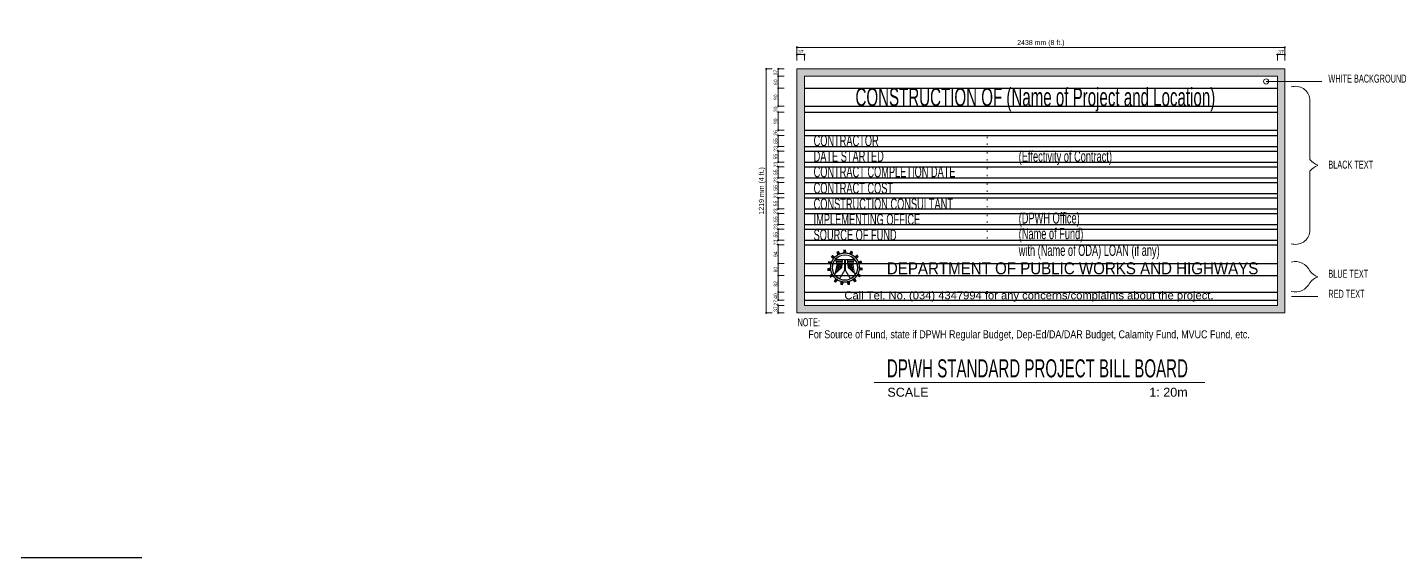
# Model space of a CAD drawing. Header units: inches. Extents: x -1369 to 1198, y -366 to 1398.
# Drawn here: x 56.5 to 63.36, y 7.22 to 9.87 of the extents above; entities that cross this region are included whole.
import ezdxf

# ---------------------------------------------------------------- set-up
doc = ezdxf.new("R2010")
doc.units = ezdxf.units.IN
doc.header["$MEASUREMENT"] = 0
doc.layers.add('dimension', color=1, linetype='Continuous', lineweight=20)
doc.styles.add('20', font='arial.ttf', dxfattribs={"height": 0.06})
doc.styles.get("Standard").update_dxf_attribs({"font": 'arial.ttf'})
doc.dimstyles.new('2000 a', dxfattribs={"dimtxt": 18, "dimasz": 5, "dimexe": 0.2, "dimexo": 20, "dimgap": 4, "dimtad": 1, "dimdec": 0, "dimzin": 0, "dimdsep": 46, "dimtxsty": 'Standard', "dimblk": 'DOTBLANK', "dimcen": 0.09, "dimclrd": 1, "dimclre": 1, "dimclrt": 7, "dimadec": 0, "dimazin": 0, "dimtfac": 1, "dimtdec": 0, "dimtix": 1, "dimtofl": 0, "dimtmove": 0, "dimatfit": 3, "dimldrblk": 'DOTBLANK', "dimfxl": 30, "dimfxlon": 1, "dimtolj": 1, "dimtzin": 0, "dimarcsym": 0})
doc.dimstyles.new('2000 A BIG', dxfattribs={"dimtxt": 25, "dimasz": 5, "dimexe": 0.2, "dimexo": 20, "dimgap": 4, "dimtad": 1, "dimdec": 0, "dimzin": 0, "dimdsep": 46, "dimtxsty": 'Standard', "dimblk": 'DOTBLANK', "dimcen": 0.09, "dimclrd": 1, "dimclre": 1, "dimclrt": 7, "dimadec": 0, "dimazin": 0, "dimtfac": 1, "dimtdec": 0, "dimtix": 1, "dimtofl": 0, "dimtmove": 0, "dimatfit": 3, "dimldrblk": 'DOTBLANK', "dimfxl": 30, "dimfxlon": 1, "dimtolj": 1, "dimtzin": 0, "dimarcsym": 0})

# ---------------------------------------------------------------- blocks, each defined once
blk = doc.blocks.new('_DotBlank')
at = {"color": 0, "linetype": 'ByBlock', "lineweight": -2}
blk.add_line((-0.5, 0), (-1, 0), dxfattribs=at)
blk.add_circle((0, 0), 0.5, dxfattribs=at)
blk = doc.blocks.new('*D527')
at = {"layer": 'Defpoints', "color": 0, "transparency": 16777216}
for p in [(18768.6, 19210.4), (18899.6, 19270.4), (18899.6, 19210.4)]:
    blk.add_point(p, dxfattribs=at)
at = {"layer": 'dimension', "color": 1, "lineweight": -2, "transparency": 16777216}
for p, q in [((18798.6, 19270.4), (18768.4, 19270.4)), ((18798.6, 19210.4), (18768.4, 19210.4)), ((18768.6, 19265.4), (18768.6, 19215.4))]:
    blk.add_line(p, q, dxfattribs=at)
at = {"layer": 'dimension', "color": 1, "lineweight": -2, "transparency": 16777216, "xscale": 5, "yscale": 5, "zscale": 5}
for p, rotation in [((18768.6, 19270.4), 90), ((18768.6, 19210.4), 270)]:
    blk.add_blockref('_DotBlank', p, dxfattribs=dict(at, rotation=rotation))
at = {"layer": 'dimension', "color": 7, "transparency": 16777216, "insert": (18755.4, 19240.4), "char_height": 18, "attachment_point": 5, "rotation": 90}
blk.add_mtext('\\A1;60', dxfattribs=at)
blk = doc.blocks.new('*D528')
at = {"layer": 'Defpoints', "color": 0, "transparency": 16777216}
for p in [(18899.6, 19210.4), (18768.6, 19120.4), (18899.6, 19120.4)]:
    blk.add_point(p, dxfattribs=at)
at = {"layer": 'dimension', "color": 1, "lineweight": -2, "transparency": 16777216}
for p, q in [((18798.6, 19210.4), (18768.4, 19210.4)), ((18768.6, 19205.4), (18768.6, 19125.4)), ((18798.6, 19120.4), (18768.4, 19120.4))]:
    blk.add_line(p, q, dxfattribs=at)
at = {"layer": 'dimension', "color": 1, "lineweight": -2, "transparency": 16777216, "xscale": 5, "yscale": 5, "zscale": 5}
for p, rotation in [((18768.6, 19210.4), 90), ((18768.6, 19120.4), 270)]:
    blk.add_blockref('_DotBlank', p, dxfattribs=dict(at, rotation=rotation))
at = {"layer": 'dimension', "color": 7, "transparency": 16777216, "insert": (18755.4, 19165.4), "char_height": 18, "attachment_point": 5, "rotation": 90}
blk.add_mtext('\\A1;90', dxfattribs=at)
blk = doc.blocks.new('*D529')
at = {"layer": 'Defpoints', "color": 0, "transparency": 16777216}
for p in [(18768.6, 19090.4), (18899.6, 19120.4), (18899.6, 19090.4)]:
    blk.add_point(p, dxfattribs=at)
at = {"layer": 'dimension', "color": 1, "lineweight": -2, "transparency": 16777216}
for p, q in [((18798.6, 19120.4), (18768.4, 19120.4)), ((18798.6, 19090.4), (18768.4, 19090.4))]:
    blk.add_line(p, q, dxfattribs=at)
at = {"layer": 'dimension', "color": 7, "transparency": 16777216, "insert": (18755.4, 19105.4), "char_height": 18, "attachment_point": 5, "rotation": 90}
blk.add_mtext('\\A1;30', dxfattribs=at)
blk = doc.blocks.new('*D530')
at = {"layer": 'Defpoints', "color": 0, "transparency": 16777216}
for p in [(18899.6, 19090.4), (18768.6, 19000.4), (18899.6, 19000.4)]:
    blk.add_point(p, dxfattribs=at)
at = {"layer": 'dimension', "color": 1, "lineweight": -2, "transparency": 16777216}
for p, q in [((18798.6, 19090.4), (18768.4, 19090.4)), ((18768.6, 19085.4), (18768.6, 19005.4)), ((18798.6, 19000.4), (18768.4, 19000.4))]:
    blk.add_line(p, q, dxfattribs=at)
at = {"layer": 'dimension', "color": 1, "lineweight": -2, "transparency": 16777216, "xscale": 5, "yscale": 5, "zscale": 5}
for p, rotation in [((18768.6, 19090.4), 90), ((18768.6, 19000.4), 270)]:
    blk.add_blockref('_DotBlank', p, dxfattribs=dict(at, rotation=rotation))
at = {"layer": 'dimension', "color": 7, "transparency": 16777216, "insert": (18755.4, 19045.4), "char_height": 18, "attachment_point": 5, "rotation": 90}
blk.add_mtext('\\A1;90', dxfattribs=at)
blk = doc.blocks.new('*D531')
at = {"layer": 'Defpoints', "color": 0, "transparency": 16777216}
for p in [(18899.6, 19000.4), (18768.4, 18974.4), (18899.6, 18974.4)]:
    blk.add_point(p, dxfattribs=at)
at = {"layer": 'dimension', "color": 1, "lineweight": -2, "transparency": 16777216}
for p, q in [((18798.4, 19000.4), (18768.2, 19000.4)), ((18798.4, 18974.4), (18768.2, 18974.4))]:
    blk.add_line(p, q, dxfattribs=at)
at = {"layer": 'dimension', "color": 7, "transparency": 16777216, "insert": (18755.2, 18987.4), "char_height": 18, "attachment_point": 5, "rotation": 90}
blk.add_mtext('\\A1;26', dxfattribs=at)
blk = doc.blocks.new('*D532')
at = {"layer": 'Defpoints', "color": 0, "transparency": 16777216}
for p in [(18899.6, 18974.4), (18768.6, 18919.4), (18899.6, 18919.4)]:
    blk.add_point(p, dxfattribs=at)
at = {"layer": 'dimension', "color": 1, "lineweight": -2, "transparency": 16777216}
for p, q in [((18798.6, 18974.4), (18768.4, 18974.4)), ((18768.6, 18969.4), (18768.6, 18924.4)), ((18798.6, 18919.4), (18768.4, 18919.4))]:
    blk.add_line(p, q, dxfattribs=at)
at = {"layer": 'dimension', "color": 1, "lineweight": -2, "transparency": 16777216, "xscale": 5, "yscale": 5, "zscale": 5}
for p, rotation in [((18768.6, 18974.4), 90), ((18768.6, 18919.4), 270)]:
    blk.add_blockref('_DotBlank', p, dxfattribs=dict(at, rotation=rotation))
at = {"layer": 'dimension', "color": 7, "transparency": 16777216, "insert": (18755.4, 18946.9), "char_height": 18, "attachment_point": 5, "rotation": 90}
blk.add_mtext('\\A1;55', dxfattribs=at)
blk = doc.blocks.new('*D533')
at = {"layer": 'Defpoints', "color": 0, "transparency": 16777216}
for p in [(18768.6, 18919.4), (18899.6, 18919.4), (18899.6, 18896.4)]:
    blk.add_point(p, dxfattribs=at)
at = {"layer": 'dimension', "color": 1, "lineweight": -2, "transparency": 16777216}
for p, q in [((18798.6, 18919.4), (18768.4, 18919.4)), ((18798.6, 18896.4), (18768.4, 18896.4))]:
    blk.add_line(p, q, dxfattribs=at)
at = {"layer": 'dimension', "color": 7, "transparency": 16777216, "insert": (18755.4, 18907.9), "char_height": 18, "attachment_point": 5, "rotation": 90}
blk.add_mtext('\\A1;23', dxfattribs=at)
blk = doc.blocks.new('*D534')
at = {"layer": 'Defpoints', "color": 0, "transparency": 16777216}
for p in [(18768.6, 18896.4), (18899.6, 18896.4), (18899.6, 18841.4)]:
    blk.add_point(p, dxfattribs=at)
at = {"layer": 'dimension', "color": 1, "lineweight": -2, "transparency": 16777216}
for p, q in [((18798.6, 18896.4), (18768.4, 18896.4)), ((18768.6, 18846.4), (18768.6, 18891.4)), ((18798.6, 18841.4), (18768.4, 18841.4))]:
    blk.add_line(p, q, dxfattribs=at)
at = {"layer": 'dimension', "color": 1, "lineweight": -2, "transparency": 16777216, "xscale": 5, "yscale": 5, "zscale": 5}
for p, rotation in [((18768.6, 18896.4), 90), ((18768.6, 18841.4), 270)]:
    blk.add_blockref('_DotBlank', p, dxfattribs=dict(at, rotation=rotation))
at = {"layer": 'dimension', "color": 7, "transparency": 16777216, "insert": (18755.4, 18868.9), "char_height": 18, "attachment_point": 5, "rotation": 90}
blk.add_mtext('\\A1;55', dxfattribs=at)
blk = doc.blocks.new('*D535')
at = {"layer": 'Defpoints', "color": 0, "transparency": 16777216}
for p in [(18768.6, 18818.4), (18899.6, 18818.4), (18899.6, 18763.4)]:
    blk.add_point(p, dxfattribs=at)
at = {"layer": 'dimension', "color": 1, "lineweight": -2, "transparency": 16777216}
for p, q in [((18798.6, 18818.4), (18768.4, 18818.4)), ((18768.6, 18768.4), (18768.6, 18813.4)), ((18798.6, 18763.4), (18768.4, 18763.4))]:
    blk.add_line(p, q, dxfattribs=at)
at = {"layer": 'dimension', "color": 1, "lineweight": -2, "transparency": 16777216, "xscale": 5, "yscale": 5, "zscale": 5}
for p, rotation in [((18768.6, 18818.4), 90), ((18768.6, 18763.4), 270)]:
    blk.add_blockref('_DotBlank', p, dxfattribs=dict(at, rotation=rotation))
at = {"layer": 'dimension', "color": 7, "transparency": 16777216, "insert": (18755.4, 18790.9), "char_height": 18, "attachment_point": 5, "rotation": 90}
blk.add_mtext('\\A1;55', dxfattribs=at)
blk = doc.blocks.new('*D523')
at = {"layer": 'Defpoints', "color": 0, "transparency": 16777216}
for p in [(18768.6, 18841.4), (18899.6, 18841.4), (18899.6, 18818.4)]:
    blk.add_point(p, dxfattribs=at)
at = {"layer": 'dimension', "color": 1, "lineweight": -2, "transparency": 16777216}
for p, q in [((18798.6, 18841.4), (18768.4, 18841.4)), ((18798.6, 18818.4), (18768.4, 18818.4))]:
    blk.add_line(p, q, dxfattribs=at)
at = {"layer": 'dimension', "color": 7, "transparency": 16777216, "insert": (18755.4, 18829.9), "char_height": 18, "attachment_point": 5, "rotation": 90}
blk.add_mtext('\\A1;23', dxfattribs=at)
blk = doc.blocks.new('*D536')
at = {"layer": 'Defpoints', "color": 0, "transparency": 16777216}
for p in [(18768.6, 18763.4), (18899.6, 18763.4), (18899.6, 18740.4)]:
    blk.add_point(p, dxfattribs=at)
at = {"layer": 'dimension', "color": 1, "lineweight": -2, "transparency": 16777216}
for p, q in [((18798.6, 18763.4), (18768.4, 18763.4)), ((18798.6, 18740.4), (18768.4, 18740.4))]:
    blk.add_line(p, q, dxfattribs=at)
at = {"layer": 'dimension', "color": 7, "transparency": 16777216, "insert": (18755.4, 18751.9), "char_height": 18, "attachment_point": 5, "rotation": 90}
blk.add_mtext('\\A1;23', dxfattribs=at)
blk = doc.blocks.new('*D537')
at = {"layer": 'Defpoints', "color": 0, "transparency": 16777216}
for p in [(18768.6, 18740.4), (18899.6, 18740.4), (18899.6, 18685.4)]:
    blk.add_point(p, dxfattribs=at)
at = {"layer": 'dimension', "color": 1, "lineweight": -2, "transparency": 16777216}
for p, q in [((18798.6, 18740.4), (18768.4, 18740.4)), ((18768.6, 18690.4), (18768.6, 18735.4)), ((18798.6, 18685.4), (18768.4, 18685.4))]:
    blk.add_line(p, q, dxfattribs=at)
at = {"layer": 'dimension', "color": 1, "lineweight": -2, "transparency": 16777216, "xscale": 5, "yscale": 5, "zscale": 5}
for p, rotation in [((18768.6, 18740.4), 90), ((18768.6, 18685.4), 270)]:
    blk.add_blockref('_DotBlank', p, dxfattribs=dict(at, rotation=rotation))
at = {"layer": 'dimension', "color": 7, "transparency": 16777216, "insert": (18755.4, 18712.9), "char_height": 18, "attachment_point": 5, "rotation": 90}
blk.add_mtext('\\A1;55', dxfattribs=at)
blk = doc.blocks.new('*D538')
at = {"layer": 'Defpoints', "color": 0, "transparency": 16777216}
for p in [(18768.6, 18685.4), (18899.6, 18685.4), (18899.6, 18662.4)]:
    blk.add_point(p, dxfattribs=at)
at = {"layer": 'dimension', "color": 1, "lineweight": -2, "transparency": 16777216}
for p, q in [((18798.6, 18685.4), (18768.4, 18685.4)), ((18798.6, 18662.4), (18768.4, 18662.4))]:
    blk.add_line(p, q, dxfattribs=at)
at = {"layer": 'dimension', "color": 7, "transparency": 16777216, "insert": (18755.4, 18673.9), "char_height": 18, "attachment_point": 5, "rotation": 90}
blk.add_mtext('\\A1;23', dxfattribs=at)
blk = doc.blocks.new('*D539')
at = {"layer": 'Defpoints', "color": 0, "transparency": 16777216}
for p in [(18768.6, 18662.4), (18899.6, 18662.4), (18899.6, 18607.4)]:
    blk.add_point(p, dxfattribs=at)
at = {"layer": 'dimension', "color": 1, "lineweight": -2, "transparency": 16777216}
for p, q in [((18798.6, 18662.4), (18768.4, 18662.4)), ((18768.6, 18612.4), (18768.6, 18657.4)), ((18798.6, 18607.4), (18768.4, 18607.4))]:
    blk.add_line(p, q, dxfattribs=at)
at = {"layer": 'dimension', "color": 1, "lineweight": -2, "transparency": 16777216, "xscale": 5, "yscale": 5, "zscale": 5}
for p, rotation in [((18768.6, 18662.4), 90), ((18768.6, 18607.4), 270)]:
    blk.add_blockref('_DotBlank', p, dxfattribs=dict(at, rotation=rotation))
at = {"layer": 'dimension', "color": 7, "transparency": 16777216, "insert": (18755.4, 18634.9), "char_height": 18, "attachment_point": 5, "rotation": 90}
blk.add_mtext('\\A1;55', dxfattribs=at)
blk = doc.blocks.new('*D540')
at = {"layer": 'Defpoints', "color": 0, "transparency": 16777216}
for p in [(18768.6, 18607.4), (18899.6, 18607.4), (18899.6, 18584.4)]:
    blk.add_point(p, dxfattribs=at)
at = {"layer": 'dimension', "color": 1, "lineweight": -2, "transparency": 16777216}
for p, q in [((18798.6, 18607.4), (18768.4, 18607.4)), ((18798.6, 18584.4), (18768.4, 18584.4))]:
    blk.add_line(p, q, dxfattribs=at)
at = {"layer": 'dimension', "color": 7, "transparency": 16777216, "insert": (18755.4, 18595.9), "char_height": 18, "attachment_point": 5, "rotation": 90}
blk.add_mtext('\\A1;23', dxfattribs=at)
blk = doc.blocks.new('*D541')
at = {"layer": 'Defpoints', "color": 0, "transparency": 16777216}
for p in [(18768.6, 18584.4), (18899.6, 18584.4), (18899.6, 18529.4)]:
    blk.add_point(p, dxfattribs=at)
at = {"layer": 'dimension', "color": 1, "lineweight": -2, "transparency": 16777216}
for p, q in [((18798.6, 18584.4), (18768.4, 18584.4)), ((18798.6, 18529.4), (18768.4, 18529.4)), ((18768.6, 18534.4), (18768.6, 18579.4))]:
    blk.add_line(p, q, dxfattribs=at)
at = {"layer": 'dimension', "color": 1, "lineweight": -2, "transparency": 16777216, "xscale": 5, "yscale": 5, "zscale": 5}
for p, rotation in [((18768.6, 18584.4), 90), ((18768.6, 18529.4), 270)]:
    blk.add_blockref('_DotBlank', p, dxfattribs=dict(at, rotation=rotation))
at = {"layer": 'dimension', "color": 7, "transparency": 16777216, "insert": (18755.4, 18556.9), "char_height": 18, "attachment_point": 5, "rotation": 90}
blk.add_mtext('\\A1;55', dxfattribs=at)
blk = doc.blocks.new('*D542')
at = {"layer": 'Defpoints', "color": 0, "transparency": 16777216}
for p in [(18768.6, 18529.4), (18899.6, 18529.4), (18899.6, 18506.4)]:
    blk.add_point(p, dxfattribs=at)
at = {"layer": 'dimension', "color": 1, "lineweight": -2, "transparency": 16777216}
for p, q in [((18798.6, 18529.4), (18768.4, 18529.4)), ((18798.6, 18506.4), (18768.4, 18506.4))]:
    blk.add_line(p, q, dxfattribs=at)
at = {"layer": 'dimension', "color": 7, "transparency": 16777216, "insert": (18755.4, 18517.9), "char_height": 18, "attachment_point": 5, "rotation": 90}
blk.add_mtext('\\A1;23', dxfattribs=at)
blk = doc.blocks.new('*D543')
at = {"layer": 'Defpoints', "color": 0, "transparency": 16777216}
for p in [(18768.6, 18506.4), (18899.6, 18506.4), (18899.6, 18451.4)]:
    blk.add_point(p, dxfattribs=at)
at = {"layer": 'dimension', "color": 1, "lineweight": -2, "transparency": 16777216}
for p, q in [((18798.6, 18506.4), (18768.4, 18506.4)), ((18798.6, 18451.4), (18768.4, 18451.4)), ((18768.6, 18456.4), (18768.6, 18501.4))]:
    blk.add_line(p, q, dxfattribs=at)
at = {"layer": 'dimension', "color": 1, "lineweight": -2, "transparency": 16777216, "xscale": 5, "yscale": 5, "zscale": 5}
for p, rotation in [((18768.6, 18506.4), 90), ((18768.6, 18451.4), 270)]:
    blk.add_blockref('_DotBlank', p, dxfattribs=dict(at, rotation=rotation))
at = {"layer": 'dimension', "color": 7, "transparency": 16777216, "insert": (18755.4, 18478.9), "char_height": 18, "attachment_point": 5, "rotation": 90}
blk.add_mtext('\\A1;55', dxfattribs=at)
blk = doc.blocks.new('*D544')
at = {"layer": 'Defpoints', "color": 0, "transparency": 16777216}
for p in [(18768.6, 18451.4), (18899.6, 18451.4), (18899.6, 18428.4)]:
    blk.add_point(p, dxfattribs=at)
at = {"layer": 'dimension', "color": 1, "lineweight": -2, "transparency": 16777216}
for p, q in [((18798.6, 18451.4), (18768.4, 18451.4)), ((18798.6, 18428.4), (18768.4, 18428.4))]:
    blk.add_line(p, q, dxfattribs=at)
at = {"layer": 'dimension', "color": 7, "transparency": 16777216, "insert": (18755.4, 18439.9), "char_height": 18, "attachment_point": 5, "rotation": 90}
blk.add_mtext('\\A1;23', dxfattribs=at)
blk = doc.blocks.new('*D545')
at = {"layer": 'Defpoints', "color": 0, "transparency": 16777216}
for p in [(18768.6, 18428.4), (18899.6, 18428.4), (18899.6, 18334.4)]:
    blk.add_point(p, dxfattribs=at)
at = {"layer": 'dimension', "color": 1, "lineweight": -2, "transparency": 16777216}
for p, q in [((18798.6, 18428.4), (18768.4, 18428.4)), ((18768.6, 18339.4), (18768.6, 18423.4)), ((18798.6, 18334.4), (18768.4, 18334.4))]:
    blk.add_line(p, q, dxfattribs=at)
at = {"layer": 'dimension', "color": 1, "lineweight": -2, "transparency": 16777216, "xscale": 5, "yscale": 5, "zscale": 5}
for p, rotation in [((18768.6, 18428.4), 90), ((18768.6, 18334.4), 270)]:
    blk.add_blockref('_DotBlank', p, dxfattribs=dict(at, rotation=rotation))
at = {"layer": 'dimension', "color": 7, "transparency": 16777216, "insert": (18755.4, 18381.4), "char_height": 18, "attachment_point": 5, "rotation": 90}
blk.add_mtext('\\A1;94', dxfattribs=at)
blk = doc.blocks.new('*D546')
at = {"layer": 'Defpoints', "color": 0, "transparency": 16777216}
for p in [(18768.6, 18334.4), (18899.6, 18334.4), (18899.6, 18274.4)]:
    blk.add_point(p, dxfattribs=at)
at = {"layer": 'dimension', "color": 1, "lineweight": -2, "transparency": 16777216}
for p, q in [((18798.6, 18334.4), (18768.4, 18334.4)), ((18768.6, 18279.4), (18768.6, 18329.4)), ((18798.6, 18274.4), (18768.4, 18274.4))]:
    blk.add_line(p, q, dxfattribs=at)
at = {"layer": 'dimension', "color": 1, "lineweight": -2, "transparency": 16777216, "xscale": 5, "yscale": 5, "zscale": 5}
for p, rotation in [((18768.6, 18334.4), 90), ((18768.6, 18274.4), 270)]:
    blk.add_blockref('_DotBlank', p, dxfattribs=dict(at, rotation=rotation))
at = {"layer": 'dimension', "color": 7, "transparency": 16777216, "insert": (18755.4, 18304.4), "char_height": 18, "attachment_point": 5, "rotation": 90}
blk.add_mtext('\\A1;60', dxfattribs=at)
blk = doc.blocks.new('*D547')
at = {"layer": 'Defpoints', "color": 0, "transparency": 16777216}
for p in [(18768.6, 18274.4), (18899.6, 18274.4), (18899.6, 18192.4)]:
    blk.add_point(p, dxfattribs=at)
at = {"layer": 'dimension', "color": 1, "lineweight": -2, "transparency": 16777216}
for p, q in [((18798.6, 18274.4), (18768.4, 18274.4)), ((18768.6, 18197.4), (18768.6, 18269.4)), ((18798.6, 18192.4), (18768.4, 18192.4))]:
    blk.add_line(p, q, dxfattribs=at)
at = {"layer": 'dimension', "color": 1, "lineweight": -2, "transparency": 16777216, "xscale": 5, "yscale": 5, "zscale": 5}
for p, rotation in [((18768.6, 18274.4), 90), ((18768.6, 18192.4), 270)]:
    blk.add_blockref('_DotBlank', p, dxfattribs=dict(at, rotation=rotation))
at = {"layer": 'dimension', "color": 7, "transparency": 16777216, "insert": (18755.4, 18233.4), "char_height": 18, "attachment_point": 5, "rotation": 90}
blk.add_mtext('\\A1;82', dxfattribs=at)
blk = doc.blocks.new('*D548')
at = {"layer": 'Defpoints', "color": 0, "transparency": 16777216}
for p in [(18768.6, 18192.4), (18899.6, 18192.4), (18899.6, 18152.4)]:
    blk.add_point(p, dxfattribs=at)
at = {"layer": 'dimension', "color": 1, "lineweight": -2, "transparency": 16777216}
for p, q in [((18798.6, 18192.4), (18768.4, 18192.4)), ((18768.6, 18157.4), (18768.6, 18187.4)), ((18798.6, 18152.4), (18768.4, 18152.4))]:
    blk.add_line(p, q, dxfattribs=at)
at = {"layer": 'dimension', "color": 1, "lineweight": -2, "transparency": 16777216, "xscale": 5, "yscale": 5, "zscale": 5}
for p, rotation in [((18768.6, 18192.4), 90), ((18768.6, 18152.4), 270)]:
    blk.add_blockref('_DotBlank', p, dxfattribs=dict(at, rotation=rotation))
at = {"layer": 'dimension', "color": 7, "transparency": 16777216, "insert": (18755.4, 18172.4), "char_height": 18, "attachment_point": 5, "rotation": 90}
blk.add_mtext('\\A1;40', dxfattribs=at)
blk = doc.blocks.new('*D549')
at = {"layer": 'Defpoints', "color": 0, "transparency": 16777216}
for p in [(18768.6, 18152.4), (18899.6, 18152.4), (18899.6, 18125.4)]:
    blk.add_point(p, dxfattribs=at)
at = {"layer": 'dimension', "color": 1, "lineweight": -2, "transparency": 16777216}
for p, q in [((18798.6, 18152.4), (18768.4, 18152.4)), ((18798.6, 18125.4), (18768.4, 18125.4))]:
    blk.add_line(p, q, dxfattribs=at)
at = {"layer": 'dimension', "color": 7, "transparency": 16777216, "insert": (18755.5, 18138.9), "char_height": 18, "attachment_point": 5, "rotation": 90}
blk.add_mtext('\\A1;27', dxfattribs=at)
blk = doc.blocks.new('*D550')
at = {"layer": 'Defpoints', "color": 0, "transparency": 16777216}
for p in [(18768.6, 19307.4), (18862.6, 19307.4), (18899.6, 19270.4)]:
    blk.add_point(p, dxfattribs=at)
at = {"layer": 'dimension', "color": 1, "lineweight": -2, "transparency": 16777216}
for p, q in [((18798.6, 19307.4), (18768.4, 19307.4)), ((18768.6, 19275.4), (18768.6, 19302.4)), ((18798.6, 19270.4), (18768.4, 19270.4))]:
    blk.add_line(p, q, dxfattribs=at)
at = {"layer": 'dimension', "color": 1, "lineweight": -2, "transparency": 16777216, "xscale": 5, "yscale": 5, "zscale": 5}
for p, rotation in [((18768.6, 19307.4), 90), ((18768.6, 19270.4), 270)]:
    blk.add_blockref('_DotBlank', p, dxfattribs=dict(at, rotation=rotation))
at = {"layer": 'dimension', "color": 7, "transparency": 16777216, "insert": (18755.4, 19288.9), "char_height": 18, "attachment_point": 5, "rotation": 90}
blk.add_mtext('\\A1;37', dxfattribs=at)
blk = doc.blocks.new('*D551')
at = {"layer": 'Defpoints', "color": 0, "transparency": 16777216}
for p in [(18768.6, 18125.4), (18899.6, 18125.4), (18862.6, 18088.4)]:
    blk.add_point(p, dxfattribs=at)
at = {"layer": 'dimension', "color": 1, "lineweight": -2, "transparency": 16777216}
for p, q in [((18798.6, 18125.4), (18768.4, 18125.4)), ((18768.6, 18093.4), (18768.6, 18120.4)), ((18798.6, 18088.4), (18768.4, 18088.4))]:
    blk.add_line(p, q, dxfattribs=at)
at = {"layer": 'dimension', "color": 1, "lineweight": -2, "transparency": 16777216, "xscale": 5, "yscale": 5, "zscale": 5}
for p, rotation in [((18768.6, 18125.4), 90), ((18768.6, 18088.4), 270)]:
    blk.add_blockref('_DotBlank', p, dxfattribs=dict(at, rotation=rotation))
at = {"layer": 'dimension', "color": 7, "transparency": 16777216, "insert": (18755.4, 18106.9), "char_height": 18, "attachment_point": 5, "rotation": 90}
blk.add_mtext('\\A1;37', dxfattribs=at)
blk = doc.blocks.new('*D524')
at = {"layer": 'Defpoints', "color": 0, "transparency": 16777216}
for p in [(18862.6, 19307.4), (18708.6, 18088.4), (18862.6, 18088.4)]:
    blk.add_point(p, dxfattribs=at)
at = {"layer": 'dimension', "color": 1, "lineweight": -2, "transparency": 16777216}
for p, q in [((18738.6, 19307.4), (18708.4, 19307.4)), ((18708.6, 19302.4), (18708.6, 18093.4)), ((18738.6, 18088.4), (18708.4, 18088.4))]:
    blk.add_line(p, q, dxfattribs=at)
at = {"layer": 'dimension', "color": 1, "lineweight": -2, "transparency": 16777216, "xscale": 5, "yscale": 5, "zscale": 5}
for p, rotation in [((18708.6, 19307.4), 90), ((18708.6, 18088.4), 270)]:
    blk.add_blockref('_DotBlank', p, dxfattribs=dict(at, rotation=rotation))
at = {"layer": 'dimension', "color": 7, "transparency": 16777216, "insert": (18688.2, 18697.9), "char_height": 25, "attachment_point": 5, "rotation": 90}
blk.add_mtext('\\A1;1219 mm (4 ft.)', dxfattribs=at)
blk = doc.blocks.new('*D525')
at = {"layer": 'Defpoints', "color": 0, "transparency": 16777216}
for p in [(18899.6, 19378.7), (18862.6, 19307.4), (18899.6, 19270.4)]:
    blk.add_point(p, dxfattribs=at)
at = {"layer": 'dimension', "color": 1, "lineweight": -2, "transparency": 16777216}
for p, q in [((18862.6, 19348.7), (18862.6, 19378.9)), ((18867.6, 19378.7), (18894.6, 19378.7)), ((18899.6, 19348.7), (18899.6, 19378.9))]:
    blk.add_line(p, q, dxfattribs=at)
at = {"layer": 'dimension', "color": 1, "lineweight": -2, "transparency": 16777216, "xscale": 5, "yscale": 5, "zscale": 5, "rotation": 180}
blk.add_blockref('_DotBlank', (18862.6, 19378.7), dxfattribs=at)
at = {"layer": 'dimension', "color": 1, "lineweight": -2, "transparency": 16777216, "xscale": 5, "yscale": 5, "zscale": 5}
blk.add_blockref('_DotBlank', (18899.6, 19378.7), dxfattribs=at)
at = {"layer": 'dimension', "color": 7, "transparency": 16777216, "insert": (18881.1, 19391.9), "char_height": 18, "attachment_point": 5}
blk.add_mtext('\\A1;37', dxfattribs=at)
blk = doc.blocks.new('*D552')
at = {"layer": 'Defpoints', "color": 0, "transparency": 16777216}
for p in [(21300.6, 19378.7), (21300.6, 19307.4), (21263.6, 19270.4)]:
    blk.add_point(p, dxfattribs=at)
at = {"layer": 'dimension', "color": 1, "lineweight": -2, "transparency": 16777216}
for p, q in [((21263.6, 19348.7), (21263.6, 19378.9)), ((21268.6, 19378.7), (21295.6, 19378.7)), ((21300.6, 19348.7), (21300.6, 19378.9))]:
    blk.add_line(p, q, dxfattribs=at)
at = {"layer": 'dimension', "color": 1, "lineweight": -2, "transparency": 16777216, "xscale": 5, "yscale": 5, "zscale": 5, "rotation": 180}
blk.add_blockref('_DotBlank', (21263.6, 19378.7), dxfattribs=at)
at = {"layer": 'dimension', "color": 1, "lineweight": -2, "transparency": 16777216, "xscale": 5, "yscale": 5, "zscale": 5}
blk.add_blockref('_DotBlank', (21300.6, 19378.7), dxfattribs=at)
at = {"layer": 'dimension', "color": 7, "transparency": 16777216, "insert": (21282.1, 19391.9), "char_height": 18, "attachment_point": 5}
blk.add_mtext('\\A1;37', dxfattribs=at)
blk = doc.blocks.new('*D526')
at = {"layer": 'Defpoints', "color": 0, "transparency": 16777216}
for p in [(21300.6, 19414.9), (18862.6, 19307.4), (21300.6, 19307.4)]:
    blk.add_point(p, dxfattribs=at)
at = {"layer": 'dimension', "color": 1, "lineweight": -2, "transparency": 16777216}
for p, q in [((18862.6, 19384.9), (18862.6, 19415.1)), ((18867.6, 19414.9), (21295.6, 19414.9)), ((21300.6, 19384.9), (21300.6, 19415.1))]:
    blk.add_line(p, q, dxfattribs=at)
at = {"layer": 'dimension', "color": 1, "lineweight": -2, "transparency": 16777216, "xscale": 5, "yscale": 5, "zscale": 5, "rotation": 180}
blk.add_blockref('_DotBlank', (18862.6, 19414.9), dxfattribs=at)
at = {"layer": 'dimension', "color": 1, "lineweight": -2, "transparency": 16777216, "xscale": 5, "yscale": 5, "zscale": 5}
blk.add_blockref('_DotBlank', (21300.6, 19414.9), dxfattribs=at)
at = {"layer": 'dimension', "color": 7, "transparency": 16777216, "insert": (20081.6, 19435.3), "char_height": 25, "attachment_point": 5}
blk.add_mtext('\\A1;2438 mm (8 ft.)', dxfattribs=at)
blk = doc.blocks.new('BILL BOARD')
h = blk.add_hatch(color=256)
edge = h.paths.add_edge_path(flags=17)
edge.add_arc((19102.4, 18314.9), 62.2, 0, 360)
edge = h.paths.add_edge_path()
edge.add_arc((19102.4, 18314.9), 63.8, 0, 360)
at = {"layer": 'dimension'}
h = blk.add_hatch(color=3, dxfattribs=at)
h.dxf.hatch_style = 1
h.paths.add_polyline_path([(18862.6, 19307.4), (21300.6, 19307.4), (21300.6, 18088.4), (18862.6, 18088.4)])
h.paths.add_polyline_path([(18899.6, 19270.4), (21263.6, 19270.4), (21263.6, 18125.4), (18899.6, 18125.4)], flags=16)
for p, q in [((19086.2, 18314.9), (19049.9, 18281.6)), ((19061, 18327), (19053.8, 18287.2)), ((19056.6, 18355.6), (19056.6, 18347.9)), ((19056.6, 18347.9), (19056.6, 18355.5)), ((19056.6, 18355.5), (19088.7, 18355.5)), ((19088, 18347.9), (19056.6, 18347.9)), ((19056.7, 18345.8), (19061, 18338.3)), ((19056.7, 18345.8), (19087.8, 18345.8)), ((19060, 18292.9), (19065.3, 18321.9)), ((19061, 18338.3), (19087, 18338.3)), ((19061, 18336.3), (19061, 18328.9)), ((19086.9, 18336.3), (19061, 18336.3)), ((19061, 18328.9), (19086.3, 18328.9)), ((19061, 18327), (19085.9, 18327)), ((19065.3, 18321.9), (19070.5, 18321.9)), ((19070.5, 18321.9), (19066.2, 18298.6)), ((19072.5, 18304.3), (19075.7, 18321.9)), ((19075.7, 18321.9), (19080.9, 18321.9)), ((19080.9, 18321.9), (19078.7, 18310)), ((19078.7, 18310), (19084.8, 18315.6)), ((19084.8, 18315.6), (19085.9, 18327)), ((19086.8, 18336.3), (19086.1, 18328.9)), ((19090.1, 18355.5), (19086.2, 18314.9)), ((19087, 18338.3), (19087.7, 18345.8)), ((19088.7, 18355.4), (19088, 18348)), ((19090.1, 18355.5), (19099.4, 18355.5)), ((19099.4, 18299.8), (19099.4, 18355.5)), ((19104.6, 18355.5), (19104.6, 18299.8)), ((19104.6, 18355.5), (19113.9, 18355.5)), ((19117.8, 18314.9), (19113.9, 18355.5)), ((19115.4, 18355.4), (19147.4, 18355.4)), ((19116.1, 18347.8), (19115.4, 18355.4)), ((19147.4, 18347.9), (19116.1, 18347.9)), ((19117.1, 18338.3), (19116.3, 18345.8)), ((19116.3, 18345.8), (19147.4, 18345.8)), ((19143.1, 18338.3), (19117.1, 18338.3)), ((19143.1, 18336.3), (19117.2, 18336.3)), ((19117.3, 18336.3), (19118, 18328.9)), ((19154.7, 18281.1), (19117.8, 18314.9)), ((19117.9, 18328.9), (19143.1, 18328.9)), ((19118.1, 18327), (19143, 18327)), ((19118.1, 18327), (19119.2, 18315.6)), ((19119.2, 18315.6), (19125.4, 18310)), ((19123.2, 18321.9), (19128.4, 18321.9)), ((19125.4, 18310), (19123.2, 18321.9)), ((19128.4, 18321.9), (19131.6, 18304.3)), ((19137.8, 18298.6), (19133.6, 18321.9)), ((19133.6, 18321.9), (19138.8, 18321.9)), ((19138.8, 18321.9), (19144, 18292.9)), ((19150.3, 18287.2), (19143, 18327)), ((19147.4, 18345.8), (19143.1, 18338.3)), ((19143.1, 18328.9), (19143.1, 18336.3)), ((19147.4, 18355.6), (19147.4, 18347.9)), ((19053.8, 18287.2), (19060, 18292.9)), ((19066.2, 18298.6), (19072.5, 18304.3)), ((19074.9, 18259.1), (19099.4, 18299.8)), ((19104.6, 18299.8), (19129.3, 18258.8)), ((19131.6, 18304.3), (19137.8, 18298.6)), ((19144, 18292.9), (19150.3, 18287.2))]:
    blk.add_line(p, q)
for points in [[(19035.4, 18373.5, 12.6, 17.6, 0), (19049.1, 18361.2, 17.6, 17.6, 0)], [(19065.1, 18395.7, 12.6, 17.6, 0), (19072.6, 18378.9, 17.6, 17.6, 0)], [(19101.2, 18403.9, 12.6, 17.6, 0), (19101.2, 18385.5, 17.6, 17.6, 0)], [(19137.5, 18396.7, 12.6, 17.6, 0), (19130, 18379.9, 17.6, 17.6, 0)], [(19167.8, 18375.4, 12.6, 17.6, 0), (19154.1, 18363.1, 17.6, 17.6, 0)], [(19014, 18304.3, 12.6, 17.6, 0), (19032.3, 18306.2, 17.6, 17.6, 0)], [(19017.4, 18341.2, 12.6, 17.6, 0), (19034.9, 18335.5, 17.6, 17.6, 0)], [(19186.7, 18343.6, 12.6, 17.6, 0), (19169.2, 18337.9, 17.6, 17.6, 0)], [(19191.1, 18306.8, 12.6, 17.6, 0), (19172.8, 18308.8, 17.6, 17.6, 0)], [(19026, 18269.2, 12.6, 17.6, 0), (19041.9, 18278.4, 17.6, 17.6, 0)], [(19051.1, 18242.1, 12.6, 17.6, 0), (19062, 18257, 17.6, 17.6, 0)], [(19085.2, 18227.5, 12.6, 17.6, 0), (19089, 18245.5, 17.6, 17.6, 0)], [(19122.2, 18228, 12.6, 17.6, 0), (19118.4, 18246.1, 17.6, 17.6, 0)], [(19155.8, 18243.6, 12.6, 17.6, 0), (19145, 18258.5, 17.6, 17.6, 0)], [(19180.2, 18271.5, 12.6, 17.6, 0), (19164.2, 18280.7, 17.6, 17.6, 0)]]:
    blk.add_lwpolyline(points, format="xyseb")
at = {"const_width": 6.28}
blk.add_lwpolyline([(19030.2, 18314.9, 1), (19174.7, 18314.9, 1)], format="xyb", close=True, dxfattribs=at)
for radius in [63.8, 62.2]:
    blk.add_circle((19102.4, 18314.9), radius)
at = {"layer": 'Defpoints'}
for p, q in [((18899.6, 19210.4), (21263.6, 19210.4)), ((18899.6, 19120.4), (21263.6, 19120.4)), ((18899.6, 19090.4), (21263.6, 19090.4)), ((18899.6, 19000.4), (21263.6, 19000.4)), ((18899.6, 18974.4), (21263.6, 18974.4)), ((18899.6, 18919.4), (21263.6, 18919.4)), ((18899.6, 18896.4), (21263.6, 18896.4)), ((18899.6, 18841.4), (21263.6, 18841.4)), ((18899.6, 18818.4), (21263.6, 18818.4)), ((18899.6, 18763.4), (21263.6, 18763.4)), ((18899.6, 18740.4), (21263.6, 18740.4)), ((18899.6, 18685.4), (21263.6, 18685.4)), ((18899.6, 18662.4), (21263.6, 18662.4)), ((18899.6, 18607.4), (21263.6, 18607.4)), ((18899.6, 18584.4), (21263.6, 18584.4)), ((18899.6, 18529.4), (21263.6, 18529.4)), ((18899.6, 18506.4), (21263.6, 18506.4)), ((18899.6, 18451.4), (21263.6, 18451.4)), ((18899.6, 18428.4), (21263.6, 18428.4)), ((18899.6, 18334.4), (21263.6, 18334.4)), ((18899.6, 18274.4), (21263.6, 18274.4)), ((18899.6, 18192.4), (21263.6, 18192.4)), ((18899.6, 18152.4), (21263.6, 18152.4))]:
    blk.add_line(p, q, dxfattribs=at)
at = {"layer": 'dimension'}
for p, q in [((18899.6, 19270.4), (21263.6, 19270.4)), ((18899.6, 18125.4), (18899.6, 19270.4)), ((21207.4, 19244.7), (21485.9, 19244.7)), ((21263.6, 19270.4), (21263.6, 18125.4)), ((21426.4, 19157), (21426.4, 18854.8)), ((21426.4, 18796), (21426.4, 18493.8)), ((21263.6, 18125.4), (18899.6, 18125.4)), ((21333.7, 18169.9), (21465.4, 18169.9)), ((20900.8, 17740.4), (19248.3, 17740.4))]:
    blk.add_line(p, q, dxfattribs=at)
blk.add_lwpolyline([(18862.6, 19307.4), (21300.6, 19307.4), (21300.6, 18088.4), (18862.6, 18088.4)], close=True, dxfattribs=at)
blk.add_circle((21207.4, 19244.7), 12.9, dxfattribs=at)
for centre, radius, start, end in [((21354.3, 19147.6), 72.7, 7.48929, 107.19146), ((21495.9, 18906.4), 86.5, 216.54569, 249.32384), ((21495.9, 18744.4), 86.5, 110.67616, 143.45431), ((21354.3, 18503.3), 72.7, 252.80854, 352.51071), ((21353.1, 18263.8), 80.9, 25.08918, 104.51419), ((21495.9, 18349.6), 86.5, 216.54569, 249.32384), ((21495.9, 18187.7), 86.5, 110.67616, 143.45431), ((21353.1, 18273.5), 80.9, 255.48581, 334.91082)]:
    blk.add_arc(centre, radius, start, end, dxfattribs=at)
at = {"layer": 'dimension', "char_height": 40, "attachment_point": 1, "style": '20'}
for s, insert in [('{\\W0.6;WHITE BACKGROUND}', (21518.5, 19278.7)), ('{\\W0.6;BLACK TEXT}', (21518.5, 18848.9)), ('{\\W0.6;BLUE TEXT}', (21518.5, 18303.7)), ('{\\W0.6;RED TEXT}', (21518.5, 18203.6))]:
    blk.add_mtext_dynamic_manual_height_columns(s, width=3763.121, gutter_width=0.3, heights=[0], dxfattribs=dict(at, insert=insert))
at = {"layer": 'dimension', "color": 7, "attachment_point": 1, "style": '20'}
for s, insert, char_height in [('{\\W0.6;CONSTRUCTION OF (Name of Project and Location)}', (19155, 19211.6), 90), ('{\\W0.6;CONTRACTOR}', (18945.7, 18976.1), 55), ('{\\W0.6;:}', (19806.5, 18982), 55), ('{\\W0.6;DATE STARTED}', (18945.7, 18898.3), 55), ('{\\W0.6;:}', (19806.5, 18904), 55), ('{\\W0.6;(Effectivity of Contract)}', (19970.9, 18897.9), 55), ('{\\W0.6;CONTRACT COMPLETION DATE}', (18945.7, 18820.4), 55), ('{\\W0.6;:}', (19806.5, 18826), 55), ('{\\W0.6;CONTRACT COST}', (18945.7, 18739), 55), ('{\\W0.6;:}', (19806.5, 18748), 55), ('{\\W0.6;CONSTRUCTION CONSULTANT}', (18945.7, 18660.1), 55), ('{\\W0.6;:}', (19806.5, 18670), 55), ('{\\W0.6;(DPWH Office)}', (19970.9, 18589.4), 55), ('{\\W0.6;IMPLEMENTING OFFICE}', (18945.7, 18582.8), 55), ('{\\W0.6;:}', (19806.5, 18592), 55), ('{\\W0.6;SOURCE OF FUND}', (18945.7, 18505.5), 55), ('{\\W0.6;:}', (19806.5, 18514), 55), ('{\\W0.6;(Name of Fund)}', (19970.9, 18511.6), 55), ('{\\W0.6;with (Name of ODA) LOAN (if any)}', (19970.9, 18428), 55), ('{\\W0.9;DEPARTMENT OF PUBLIC WORKS AND HIGHWAYS}', (19312.1, 18341), 60), ('Call Tel. No. (034) 4347994 for any concerns/complaints about the project.', (19099.8, 18196.1), 40), ('{\\W0.6;NOTE:}', (18865.1, 18061.6), 40), ('{\\W0.8;For Source of Fund, state if DPWH Regular Budget, Dep-Ed/DA/DAR Budget, Calamity Fund, MVUC Fund, etc.}', (18919.6, 18001.3), 40), ('{\\W0.6;DPWH STANDARD PROJECT BILL BOARD}', (19312.1, 17856.2), 90), ('SCALE', (19314.4, 17714.4), 45), ('1: 20m', (20623.4, 17714.4), 45)]:
    blk.add_mtext_dynamic_manual_height_columns(s, width=3763.121, gutter_width=0.3, heights=[0], dxfattribs=dict(at, insert=insert, char_height=char_height))
at = {"layer": 'dimension'}
dim = blk.add_linear_dim(base=(21300.6, 19414.9), p1=(18862.6, 19307.4), p2=(21300.6, 19307.4), text='2438 mm (8 ft.)', dimstyle='2000 A BIG', dxfattribs=at)
dim.commit()
dim.dimension.update_dxf_attribs({"geometry": '*D526', "text_midpoint": (20081.6, 19435.3)})
for base, p1, p2, picture, middle in [((18899.6, 19378.7), (18862.6, 19307.4), (18899.6, 19270.4), '*D525', (18881.1, 19391.9)), ((21300.6, 19378.7), (21263.6, 19270.4), (21300.6, 19307.4), '*D552', (21282.1, 19391.9))]:
    dim = blk.add_linear_dim(base=base, p1=p1, p2=p2, dimstyle='2000 a', dxfattribs=at)
    dim.commit()
    dim.dimension.update_dxf_attribs({"geometry": picture, "text_midpoint": middle})
dim = blk.add_linear_dim(base=(18708.6, 18088.4), p1=(18862.6, 19307.4), p2=(18862.6, 18088.4), angle=90, text='1219 mm (4 ft.)', dimstyle='2000 A BIG', dxfattribs=at)
dim.commit()
dim.dimension.update_dxf_attribs({"geometry": '*D524', "text_midpoint": (18688.2, 18697.9)})
for base, p1, p2, picture, middle in [((18768.6, 19307.4), (18899.6, 19270.4), (18862.6, 19307.4), '*D550', (18755.4, 19288.9)), ((18768.6, 19210.4), (18899.6, 19270.4), (18899.6, 19210.4), '*D527', (18755.4, 19240.4)), ((18768.6, 19120.4), (18899.6, 19210.4), (18899.6, 19120.4), '*D528', (18755.4, 19165.4)), ((18768.6, 19090.4), (18899.6, 19120.4), (18899.6, 19090.4), '*D529', (18755.4, 19105.4)), ((18768.6, 19000.4), (18899.6, 19090.4), (18899.6, 19000.4), '*D530', (18755.4, 19045.4)), ((18768.4, 18974.4), (18899.6, 19000.4), (18899.6, 18974.4), '*D531', (18755.2, 18987.4)), ((18768.6, 18919.4), (18899.6, 18974.4), (18899.6, 18919.4), '*D532', (18755.4, 18946.9)), ((18768.6, 18919.4), (18899.6, 18896.4), (18899.6, 18919.4), '*D533', (18755.4, 18907.9)), ((18768.6, 18896.4), (18899.6, 18841.4), (18899.6, 18896.4), '*D534', (18755.4, 18868.9)), ((18768.6, 18841.4), (18899.6, 18818.4), (18899.6, 18841.4), '*D523', (18755.4, 18829.9)), ((18768.6, 18818.4), (18899.6, 18763.4), (18899.6, 18818.4), '*D535', (18755.4, 18790.9)), ((18768.6, 18763.4), (18899.6, 18740.4), (18899.6, 18763.4), '*D536', (18755.4, 18751.9)), ((18768.6, 18740.4), (18899.6, 18685.4), (18899.6, 18740.4), '*D537', (18755.4, 18712.9)), ((18768.6, 18685.4), (18899.6, 18662.4), (18899.6, 18685.4), '*D538', (18755.4, 18673.9)), ((18768.6, 18662.4), (18899.6, 18607.4), (18899.6, 18662.4), '*D539', (18755.4, 18634.9)), ((18768.6, 18607.4), (18899.6, 18584.4), (18899.6, 18607.4), '*D540', (18755.4, 18595.9)), ((18768.6, 18584.4), (18899.6, 18529.4), (18899.6, 18584.4), '*D541', (18755.4, 18556.9)), ((18768.6, 18529.4), (18899.6, 18506.4), (18899.6, 18529.4), '*D542', (18755.4, 18517.9)), ((18768.6, 18506.4), (18899.6, 18451.4), (18899.6, 18506.4), '*D543', (18755.4, 18478.9)), ((18768.6, 18451.4), (18899.6, 18428.4), (18899.6, 18451.4), '*D544', (18755.4, 18439.9)), ((18768.6, 18428.4), (18899.6, 18334.4), (18899.6, 18428.4), '*D545', (18755.4, 18381.4)), ((18768.6, 18334.4), (18899.6, 18274.4), (18899.6, 18334.4), '*D546', (18755.4, 18304.4)), ((18768.6, 18274.4), (18899.6, 18192.4), (18899.6, 18274.4), '*D547', (18755.4, 18233.4)), ((18768.6, 18192.4), (18899.6, 18152.4), (18899.6, 18192.4), '*D548', (18755.4, 18172.4)), ((18768.6, 18125.4), (18862.6, 18088.4), (18899.6, 18125.4), '*D551', (18755.4, 18106.9)), ((18768.6, 18152.4), (18899.6, 18125.4), (18899.6, 18152.4), '*D549', (18755.5, 18138.9))]:
    dim = blk.add_linear_dim(base=base, p1=p1, p2=p2, angle=90, dimstyle='2000 a', dxfattribs=at)
    dim.commit()
    dim.dimension.update_dxf_attribs({"geometry": picture, "text_midpoint": middle})

msp = doc.modelspace()

# ---------------------------------------------------------------- linework, layer by layer
at = {"lineweight": 30}
msp.add_line((52.6873, 7.2166), (57.0703, 7.2166), dxfattribs=at)

# ---------------------------------------------------------------- block references
at = {"layer": 'dimension', "xscale": 0.001000000000203727, "yscale": 0.001000000000203727, "zscale": 0.001000000000203727}
msp.add_blockref('BILL BOARD', (41.482, -9.6493), dxfattribs=at)

doc.saveas('drawing.dxf')
